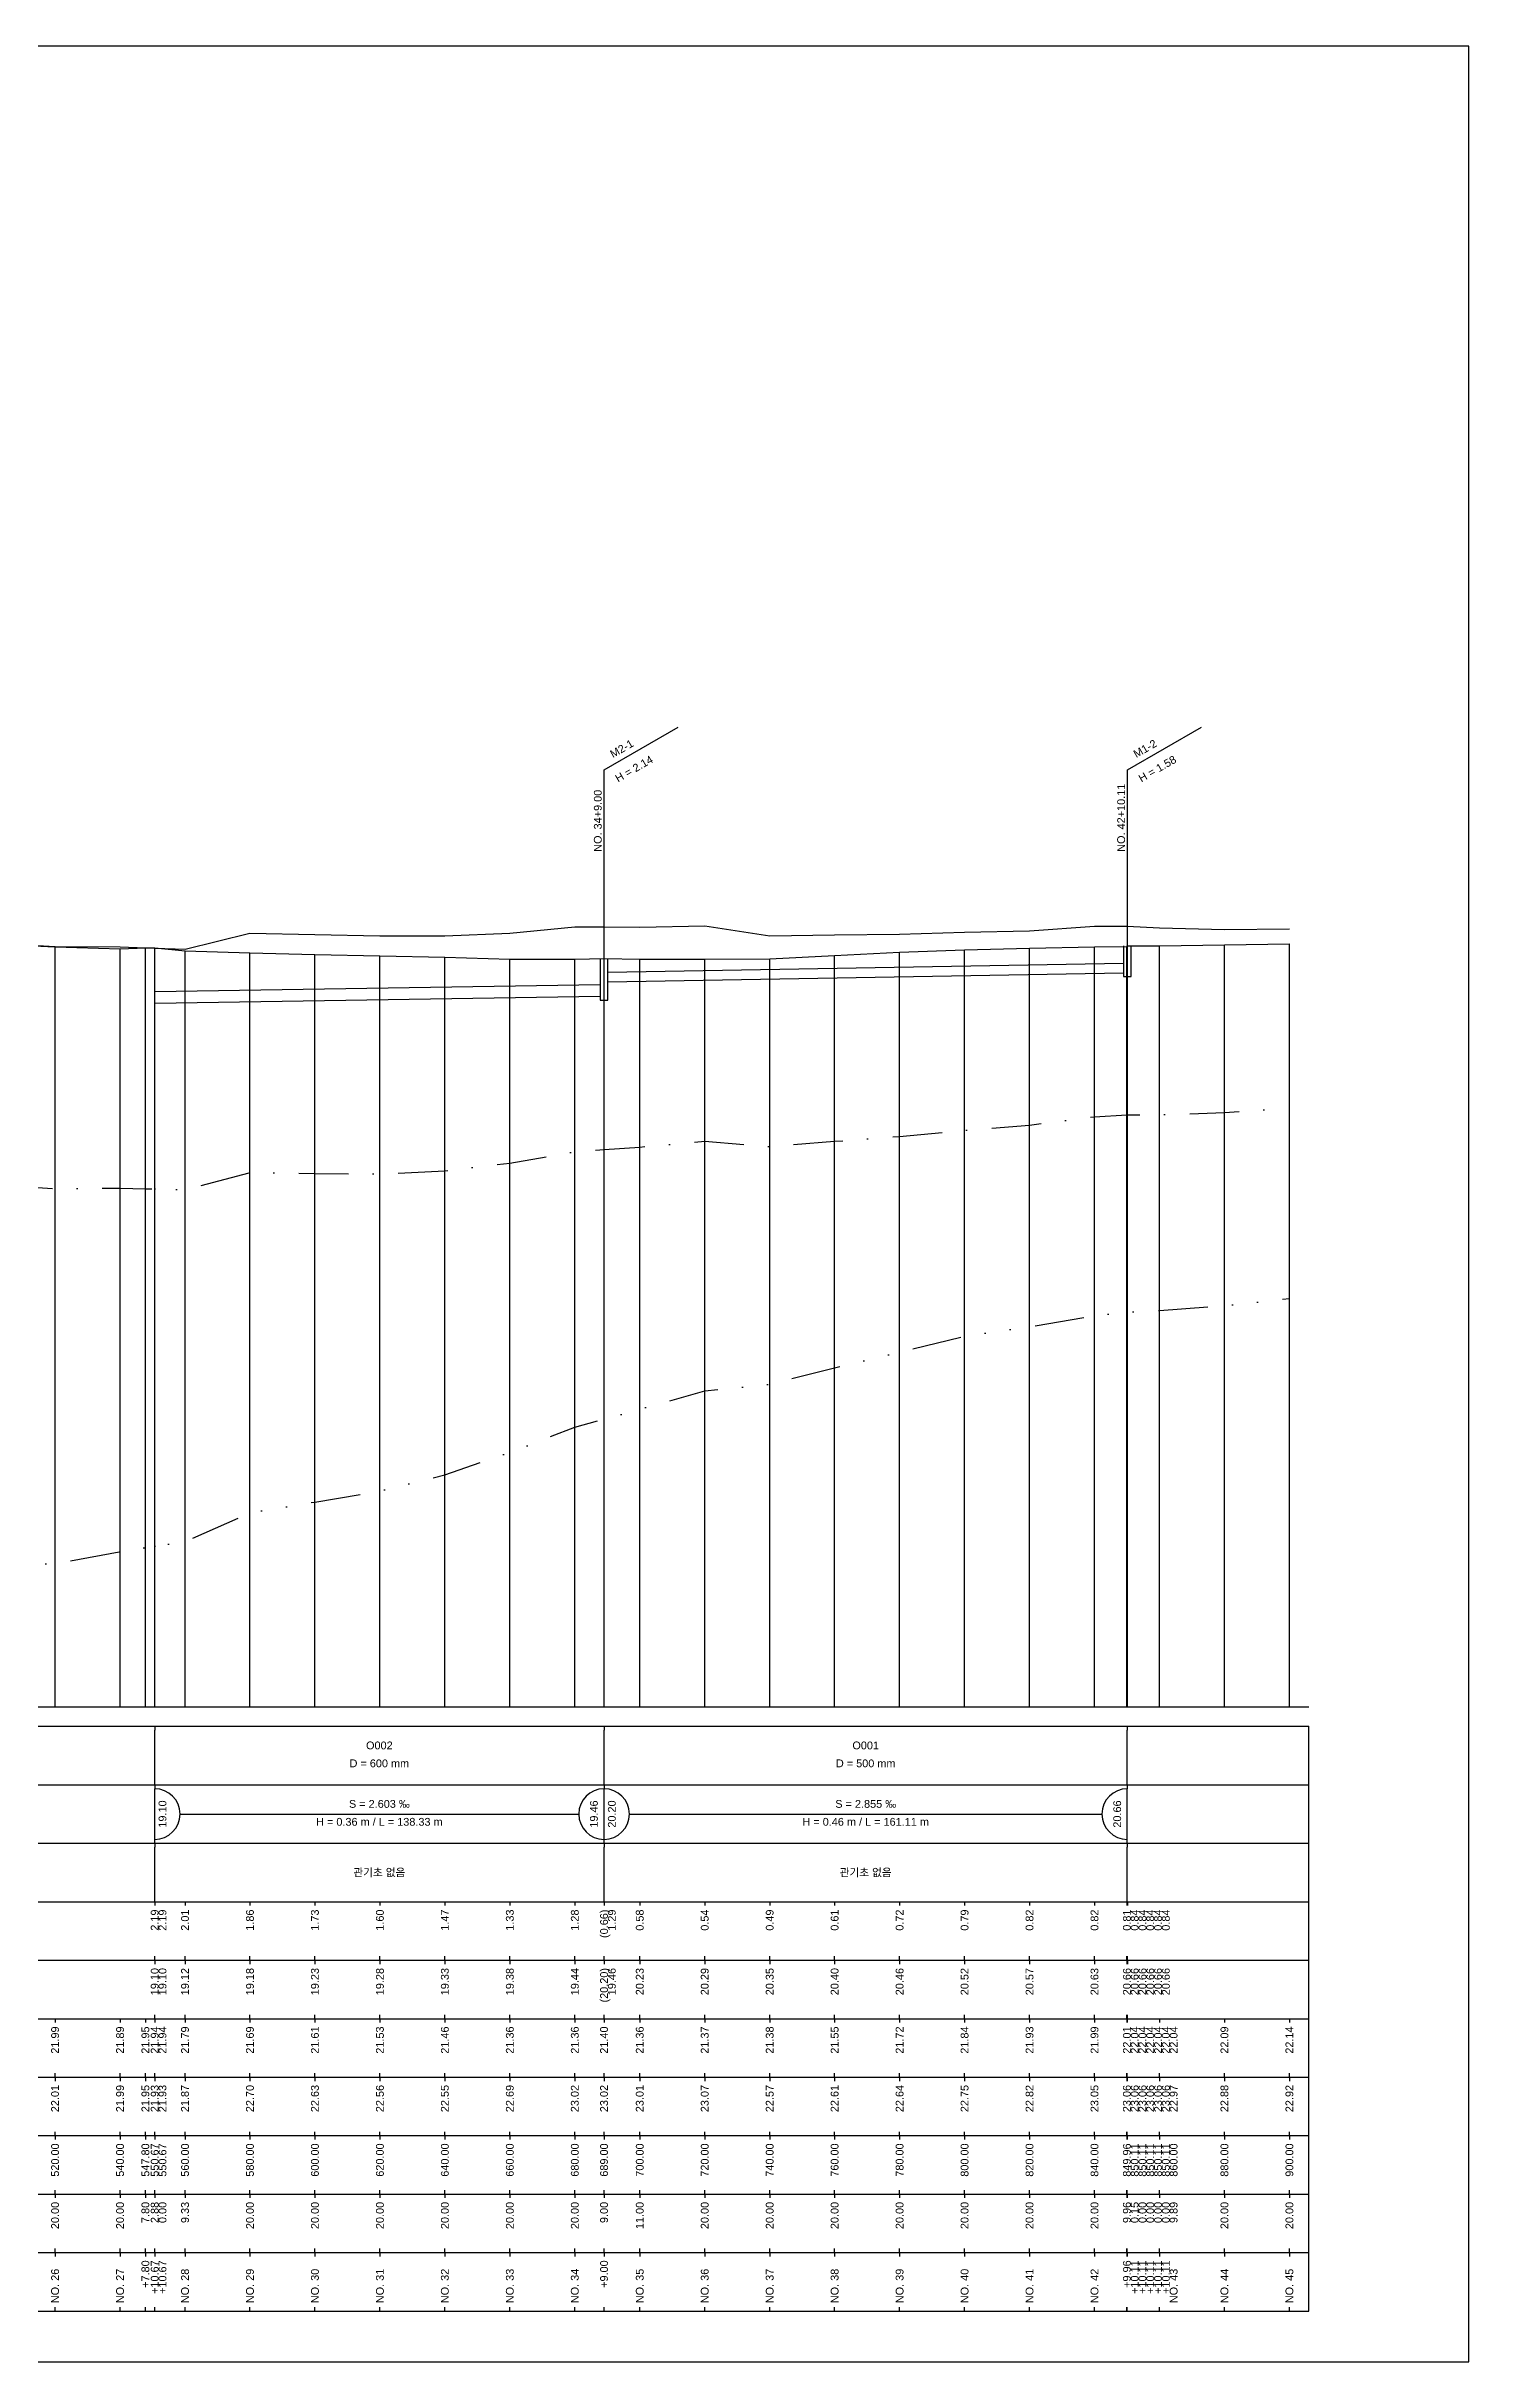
# Model space of a CAD drawing. Header units: millimetres. Extents: x -7351 to 135086, y 1419 to 5643.
# Drawn here: x 75884 to 76249, y 1419 to 2013 of the extents above; entities that cross this region are included whole.
import ezdxf
from ezdxf.enums import TextEntityAlignment as Align

# ---------------------------------------------------------------- set-up
doc = ezdxf.new("R2010")
doc.units = ezdxf.units.MM
doc.linetypes.add('DASHDOT', pattern=[25.4, 12.7, -6.35, 0, -6.35])
doc.linetypes.add('DIVIDE', pattern=[31.75, 12.7, -6.35, 0, -6.35, 0, -6.35])
for name, color, linetype in [('KZ_종단_계획선', 1, 'Continuous'), ('KZ_종단_관로', 4, 'Continuous'), ('KZ_종단_깃발', 7, 'Continuous'), ('KZ_종단_도각', 7, 'Continuous'), ('KZ_종단_맨홀', 4, 'Continuous'), ('KZ_종단_수직선', 7, 'Continuous'), ('KZ_종단_암선1', 56, 'DASHDOT'), ('KZ_종단_암선2', 4, 'DIVIDE'), ('KZ_종단_지반선', 3, 'Continuous'), ('KZ_종단_테이블문자', 7, 'Continuous'), ('KZ_종단_테이블선', 7, 'Continuous')]:
    doc.layers.add(name, color=color, linetype=linetype)
doc.styles.get("Standard").update_dxf_attribs({"font": 'arial.ttf'})

msp = doc.modelspace()

# ---------------------------------------------------------------- linework, layer by layer
at = {"layer": 'KZ_종단_계획선'}
msp.add_lwpolyline([(75870.03, 1782.75), (75886.69, 1782), (75903.36, 1781.47), (75909.86, 1781.79), (75912.25, 1781.72), (75912.25, 1781.72), (75920.03, 1780.98), (75936.69, 1780.49), (75953.36, 1780.06), (75970.03, 1779.71), (75986.69, 1779.33), (76003.36, 1778.86), (76020.03, 1778.85), (76027.53, 1779.04), (76036.69, 1778.83), (76053.36, 1778.87), (76070.03, 1778.92), (76086.69, 1779.81), (76103.36, 1780.63), (76120.03, 1781.26), (76136.69, 1781.7), (76153.36, 1781.98), (76161.66, 1782.11), (76161.79, 1782.25), (76161.79, 1782.25), (76161.79, 1782.25), (76161.79, 1782.25), (76161.79, 1782.25), (76170.03, 1782.24), (76186.69, 1782.5), (76203.36, 1782.75), (76203.36, 1782.75)], dxfattribs=at)
at = {"layer": 'KZ_종단_관로'}
for p, q in [((76028.53, 1775.54), (76160.79, 1777.84)), ((75912.25, 1770.54), (76026.53, 1772.34)), ((76028.53, 1773.04), (76160.79, 1775.34)), ((75912.25, 1767.54), (76026.53, 1769.34))]:
    msp.add_line(p, q, dxfattribs=at)
at = {"layer": 'KZ_종단_깃발'}
for p, q in [((76027.53, 1827.39), (76046.58, 1838.39)), ((76161.79, 1827.39), (76180.84, 1838.39)), ((76027.53, 1587.04), (76027.53, 1827.39)), ((76161.79, 1587.04), (76161.79, 1827.39))]:
    msp.add_line(p, q, dxfattribs=at)
at = {"layer": 'KZ_종단_도각'}
msp.add_lwpolyline([(75408.36, 1419.04), (76249.36, 1419.04), (76249.36, 2013.04), (75408.36, 2013.04)], close=True, dxfattribs=at)
at = {"layer": 'KZ_종단_맨홀'}
for points in [[(76160.79, 1782.25), (76160.79, 1774.38), (76162.79, 1774.38), (76162.79, 1782.25)], [(76026.53, 1779.04), (76026.53, 1768.34), (76028.53, 1768.34), (76028.53, 1779.04)]]:
    msp.add_lwpolyline(points, dxfattribs=at)
at = {"layer": 'KZ_종단_수직선'}
for p, q in [((75886.69, 1587.04), (75886.69, 1782)), ((76161.66, 1587.04), (76161.66, 1782.11)), ((76161.78, 1587.04), (76161.78, 1782.25)), ((76161.78, 1587.04), (76161.78, 1782.25)), ((76161.78, 1587.04), (76161.78, 1782.25)), ((76161.78, 1587.04), (76161.78, 1782.25)), ((76161.78, 1587.04), (76161.78, 1782.25)), ((76170.03, 1587.04), (76170.03, 1782.24)), ((76186.69, 1587.04), (76186.69, 1782.5)), ((76203.36, 1587.04), (76203.36, 1782.75)), ((75903.36, 1587.04), (75903.36, 1781.47)), ((75909.86, 1587.04), (75909.86, 1781.79)), ((75912.25, 1587.04), (75912.25, 1781.72)), ((75912.25, 1587.04), (75912.25, 1781.72)), ((75920.03, 1587.04), (75920.03, 1780.98)), ((75936.69, 1587.04), (75936.69, 1780.49)), ((75953.36, 1587.04), (75953.36, 1780.06)), ((75970.03, 1587.04), (75970.03, 1779.71)), ((75986.69, 1587.04), (75986.69, 1779.33)), ((76003.36, 1587.04), (76003.36, 1778.86)), ((76020.03, 1587.04), (76020.03, 1778.85)), ((76027.53, 1587.04), (76027.53, 1779.04)), ((76036.69, 1587.04), (76036.69, 1778.83)), ((76053.36, 1587.04), (76053.36, 1778.87)), ((76070.03, 1587.04), (76070.03, 1778.92)), ((76086.69, 1587.04), (76086.69, 1779.81)), ((76103.36, 1587.04), (76103.36, 1780.63)), ((76120.03, 1587.04), (76120.03, 1781.26)), ((76136.69, 1587.04), (76136.69, 1781.7)), ((76153.36, 1587.04), (76153.36, 1781.98))]:
    msp.add_line(p, q, dxfattribs=at)
at = {"layer": 'KZ_종단_암선1', "flags": 128}
msp.add_lwpolyline([(75453.36, 1672.04), (75470.03, 1672.04), (75486.69, 1672.04), (75503.36, 1672.04), (75520.03, 1672.04), (75536.69, 1672.04), (75553.36, 1672.04), (75570.03, 1725.07), (75586.69, 1725.62), (75596.54, 1725.47), (75603.36, 1725.26), (75620.03, 1725.16), (75636.69, 1724.65), (75653.36, 1724.11), (75670.03, 1724.8), (75686.69, 1724.55), (75703.36, 1724.04), (75720.03, 1723.9), (75736.69, 1723.57), (75753.36, 1723.36), (75770.03, 1723.31), (75786.69, 1722.97), (75803.36, 1722.51), (75820.03, 1722.28), (75836.69, 1721.74), (75839.82, 1721.65), (75853.36, 1721.77), (75870.03, 1721.11), (75886.69, 1719.99), (75903.36, 1720.11), (75909.86, 1719.96), (75912.25, 1719.91), (75912.25, 1719.91), (75920.03, 1719.73), (75936.69, 1724.07), (75953.36, 1723.88), (75970.03, 1723.75), (75986.69, 1724.54), (76003.36, 1726.53), (76020.03, 1729.48), (76027.53, 1730.01), (76036.69, 1730.66), (76053.36, 1732.14), (76070.03, 1730.78), (76086.69, 1732.12), (76103.36, 1733.39), (76120.03, 1734.96), (76136.69, 1736.29), (76153.36, 1738.43), (76161.66, 1738.95), (76161.78, 1738.95), (76161.78, 1738.95), (76161.78, 1738.95), (76161.78, 1738.95), (76161.78, 1738.95), (76170.03, 1738.94), (76186.69, 1739.47), (76203.36, 1740.6)], dxfattribs=at)
at = {"layer": 'KZ_종단_암선2', "flags": 128}
msp.add_lwpolyline([(75453.36, 1672.04), (75470.03, 1672.04), (75486.69, 1672.04), (75503.36, 1672.04), (75520.03, 1672.04), (75536.69, 1672.04), (75553.36, 1672.04), (75570.03, 1616.56), (75586.69, 1617.29), (75596.54, 1617.24), (75603.36, 1617.1), (75620.03, 1617.18), (75636.69, 1616.84), (75653.36, 1616.48), (75670.03, 1617.34), (75686.69, 1617.27), (75703.36, 1616.94), (75720.03, 1616.97), (75736.69, 1616.82), (75753.36, 1616.78), (75770.03, 1616.9), (75786.69, 1616.75), (75803.36, 1616.46), (75820.03, 1618.44), (75836.69, 1619.11), (75839.82, 1619.35), (75853.36, 1619.59), (75870.03, 1623.31), (75886.69, 1623.8), (75903.36, 1626.87), (75909.86, 1627.88), (75912.25, 1628.25), (75912.25, 1628.25), (75920.03, 1629.47), (75936.69, 1636.78), (75953.36, 1639.58), (75970.03, 1642.38), (75986.69, 1646.58), (76003.36, 1652.29), (76020.03, 1658.8), (76027.53, 1660.86), (76036.69, 1663.37), (76053.36, 1668.09), (76070.03, 1669.79), (76086.69, 1674.03), (76103.36, 1678.04), (76120.03, 1682.15), (76136.69, 1684.5), (76153.36, 1687.44), (76161.66, 1688.32), (76161.78, 1688.33), (76161.78, 1688.33), (76161.78, 1688.33), (76161.78, 1688.33), (76161.78, 1688.33), (76170.03, 1688.69), (76186.69, 1689.94), (76203.36, 1691.81)], dxfattribs=at)
at = {"layer": 'KZ_종단_지반선', "flags": 128}
msp.add_lwpolyline([(75870.03, 1783.02), (75886.69, 1782.07), (75903.36, 1781.99), (75909.86, 1781.76), (75912.25, 1781.68), (75912.25, 1781.68), (75920.03, 1781.41), (75936.69, 1785.55), (75953.36, 1785.18), (75970.03, 1784.85), (75986.69, 1784.81), (76003.36, 1785.48), (76020.03, 1787.16), (76027.53, 1787.13), (76036.69, 1787.1), (76053.36, 1787.39), (76070.03, 1784.87), (76086.69, 1785.08), (76103.36, 1785.26), (76120.03, 1785.79), (76136.69, 1786.12), (76153.36, 1787.31), (76161.66, 1787.35), (76161.78, 1787.34), (76161.78, 1787.34), (76161.78, 1787.34), (76161.78, 1787.34), (76161.78, 1787.34), (76170.03, 1786.87), (76186.69, 1786.45), (76203.36, 1786.64)], dxfattribs=at)
at = {"layer": 'KZ_종단_테이블문자'}
for p, q in [((75912.25, 1582.04), (75912.25, 1581.04)), ((75912.25, 1568.04), (75912.25, 1581.04)), ((76027.53, 1582.04), (76027.53, 1581.04)), ((76027.53, 1582.04), (76027.53, 1581.04)), ((76027.53, 1568.04), (76027.53, 1581.04)), ((76027.53, 1568.04), (76027.53, 1581.04)), ((76161.78, 1582.04), (76161.78, 1581.04)), ((76161.78, 1568.04), (76161.78, 1581.04)), ((75912.25, 1567.04), (75912.25, 1568.04)), ((75912.25, 1567.04), (75912.25, 1566.04)), ((75912.25, 1553.04), (75912.25, 1566.04)), ((76027.53, 1567.04), (76027.53, 1568.04)), ((76027.53, 1567.04), (76027.53, 1568.04)), ((76027.53, 1567.04), (76027.53, 1566.04)), ((76027.53, 1567.04), (76027.53, 1566.04)), ((76027.53, 1553.04), (76027.53, 1566.04)), ((76027.53, 1553.04), (76027.53, 1566.04)), ((76161.78, 1567.04), (76161.78, 1568.04)), ((76161.78, 1567.04), (76161.78, 1566.04)), ((76161.78, 1553.04), (76161.78, 1566.04)), ((75918.67, 1559.54), (76021.11, 1559.54)), ((76033.94, 1559.54), (76155.37, 1559.54)), ((75912.25, 1552.04), (75912.25, 1553.04)), ((75912.25, 1552.04), (75912.25, 1551.04)), ((75912.25, 1538.04), (75912.25, 1551.04)), ((76027.53, 1552.04), (76027.53, 1553.04)), ((76027.53, 1552.04), (76027.53, 1553.04)), ((76027.53, 1552.04), (76027.53, 1551.04)), ((76027.53, 1552.04), (76027.53, 1551.04)), ((76027.53, 1538.04), (76027.53, 1551.04)), ((76027.53, 1538.04), (76027.53, 1551.04)), ((76161.78, 1552.04), (76161.78, 1553.04)), ((76161.78, 1552.04), (76161.78, 1551.04)), ((76161.78, 1538.04), (76161.78, 1551.04)), ((75912.25, 1537.04), (75912.25, 1538.04)), ((76027.53, 1537.04), (76027.53, 1538.04)), ((76027.53, 1537.04), (76027.53, 1538.04)), ((76161.78, 1537.04), (76161.78, 1538.04))]:
    msp.add_line(p, q, dxfattribs=at)
for centre, start, end in [((75912.25, 1559.54), 270, 90), ((76027.53, 1559.54), 90, 270), ((76027.53, 1559.54), 270, 90), ((76161.78, 1559.54), 90, 270)]:
    msp.add_arc(centre, 6.5, start, end, dxfattribs=at)
at = {"layer": 'KZ_종단_테이블선'}
for p, q in [((75433.36, 1587.04), (76208.36, 1587.04)), ((75433.36, 1582.04), (76208.36, 1582.04)), ((76208.36, 1567.04), (76208.36, 1582.04)), ((75433.36, 1567.04), (76208.36, 1567.04)), ((76208.36, 1552.04), (76208.36, 1567.04)), ((75433.36, 1552.04), (76208.36, 1552.04)), ((76208.36, 1537.04), (76208.36, 1552.04)), ((75433.36, 1537.04), (76208.36, 1537.04)), ((75912.25, 1537.04), (75912.25, 1536.04)), ((75912.25, 1537.04), (75912.25, 1536.04)), ((75920.03, 1537.04), (75920.03, 1536.04)), ((75936.69, 1537.04), (75936.69, 1536.04)), ((75953.36, 1537.04), (75953.36, 1536.04)), ((75970.03, 1537.04), (75970.03, 1536.04)), ((75986.69, 1537.04), (75986.69, 1536.04)), ((76003.36, 1537.04), (76003.36, 1536.04)), ((76020.03, 1537.04), (76020.03, 1536.04)), ((76027.53, 1537.04), (76027.53, 1536.04)), ((76036.69, 1537.04), (76036.69, 1536.04)), ((76053.36, 1537.04), (76053.36, 1536.04)), ((76070.03, 1537.04), (76070.03, 1536.04)), ((76086.69, 1537.04), (76086.69, 1536.04)), ((76103.36, 1537.04), (76103.36, 1536.04)), ((76120.03, 1537.04), (76120.03, 1536.04)), ((76136.69, 1537.04), (76136.69, 1536.04)), ((76153.36, 1537.04), (76153.36, 1536.04)), ((76161.66, 1537.04), (76161.66, 1536.04)), ((76161.79, 1537.04), (76161.79, 1536.04)), ((76161.79, 1537.04), (76161.79, 1536.04)), ((76161.79, 1537.04), (76161.79, 1536.04)), ((76161.79, 1537.04), (76161.79, 1536.04)), ((76161.79, 1537.04), (76161.79, 1536.04)), ((76208.36, 1522.04), (76208.36, 1537.04)), ((75433.36, 1522.04), (76208.36, 1522.04)), ((75912.25, 1522.04), (75912.25, 1523.04)), ((75912.25, 1522.04), (75912.25, 1523.04)), ((75912.25, 1522.04), (75912.25, 1521.04)), ((75912.25, 1522.04), (75912.25, 1521.04)), ((75920.03, 1522.04), (75920.03, 1523.04)), ((75920.03, 1522.04), (75920.03, 1521.04)), ((75936.69, 1522.04), (75936.69, 1523.04)), ((75936.69, 1522.04), (75936.69, 1521.04)), ((75953.36, 1522.04), (75953.36, 1523.04)), ((75953.36, 1522.04), (75953.36, 1521.04)), ((75970.03, 1522.04), (75970.03, 1523.04)), ((75970.03, 1522.04), (75970.03, 1521.04)), ((75986.69, 1522.04), (75986.69, 1523.04)), ((75986.69, 1522.04), (75986.69, 1521.04)), ((76003.36, 1522.04), (76003.36, 1523.04)), ((76003.36, 1522.04), (76003.36, 1521.04)), ((76020.03, 1522.04), (76020.03, 1523.04)), ((76020.03, 1522.04), (76020.03, 1521.04)), ((76027.53, 1522.04), (76027.53, 1523.04)), ((76027.53, 1522.04), (76027.53, 1521.04)), ((76036.69, 1522.04), (76036.69, 1523.04)), ((76036.69, 1522.04), (76036.69, 1521.04)), ((76053.36, 1522.04), (76053.36, 1523.04)), ((76053.36, 1522.04), (76053.36, 1521.04)), ((76070.03, 1522.04), (76070.03, 1523.04)), ((76070.03, 1522.04), (76070.03, 1521.04)), ((76086.69, 1522.04), (76086.69, 1523.04)), ((76086.69, 1522.04), (76086.69, 1521.04)), ((76103.36, 1522.04), (76103.36, 1523.04)), ((76103.36, 1522.04), (76103.36, 1521.04)), ((76120.03, 1522.04), (76120.03, 1523.04)), ((76120.03, 1522.04), (76120.03, 1521.04)), ((76136.69, 1522.04), (76136.69, 1523.04)), ((76136.69, 1522.04), (76136.69, 1521.04)), ((76153.36, 1522.04), (76153.36, 1523.04)), ((76153.36, 1522.04), (76153.36, 1521.04)), ((76161.66, 1522.04), (76161.66, 1523.04)), ((76161.66, 1522.04), (76161.66, 1521.04)), ((76161.79, 1522.04), (76161.79, 1523.04)), ((76161.79, 1522.04), (76161.79, 1523.04)), ((76161.79, 1522.04), (76161.79, 1523.04)), ((76161.79, 1522.04), (76161.79, 1523.04)), ((76161.79, 1522.04), (76161.79, 1523.04)), ((76161.79, 1522.04), (76161.79, 1521.04)), ((76161.79, 1522.04), (76161.79, 1521.04)), ((76161.79, 1522.04), (76161.79, 1521.04)), ((76161.79, 1522.04), (76161.79, 1521.04)), ((76161.79, 1522.04), (76161.79, 1521.04)), ((76208.36, 1507.04), (76208.36, 1522.04)), ((75433.36, 1507.04), (76208.36, 1507.04)), ((75886.69, 1507.04), (75886.69, 1506.04)), ((75903.36, 1507.04), (75903.36, 1506.04)), ((75909.86, 1507.04), (75909.86, 1506.04)), ((75912.25, 1507.04), (75912.25, 1508.04)), ((75912.25, 1507.04), (75912.25, 1508.04)), ((75912.25, 1507.04), (75912.25, 1506.04)), ((75912.25, 1507.04), (75912.25, 1506.04)), ((75920.03, 1507.04), (75920.03, 1508.04)), ((75920.03, 1507.04), (75920.03, 1506.04)), ((75936.69, 1507.04), (75936.69, 1508.04)), ((75936.69, 1507.04), (75936.69, 1506.04)), ((75953.36, 1507.04), (75953.36, 1508.04)), ((75953.36, 1507.04), (75953.36, 1506.04)), ((75970.03, 1507.04), (75970.03, 1508.04)), ((75970.03, 1507.04), (75970.03, 1506.04)), ((75986.69, 1507.04), (75986.69, 1508.04)), ((75986.69, 1507.04), (75986.69, 1506.04)), ((76003.36, 1507.04), (76003.36, 1508.04)), ((76003.36, 1507.04), (76003.36, 1506.04)), ((76020.03, 1507.04), (76020.03, 1508.04)), ((76020.03, 1507.04), (76020.03, 1506.04)), ((76027.53, 1507.04), (76027.53, 1508.04)), ((76027.53, 1507.04), (76027.53, 1506.04)), ((76036.69, 1507.04), (76036.69, 1508.04)), ((76036.69, 1507.04), (76036.69, 1506.04)), ((76053.36, 1507.04), (76053.36, 1508.04)), ((76053.36, 1507.04), (76053.36, 1506.04)), ((76070.03, 1507.04), (76070.03, 1508.04)), ((76070.03, 1507.04), (76070.03, 1506.04)), ((76086.69, 1507.04), (76086.69, 1508.04)), ((76086.69, 1507.04), (76086.69, 1506.04)), ((76103.36, 1507.04), (76103.36, 1508.04)), ((76103.36, 1507.04), (76103.36, 1506.04)), ((76120.03, 1507.04), (76120.03, 1508.04)), ((76120.03, 1507.04), (76120.03, 1506.04)), ((76136.69, 1507.04), (76136.69, 1508.04)), ((76136.69, 1507.04), (76136.69, 1506.04)), ((76153.36, 1507.04), (76153.36, 1508.04)), ((76153.36, 1507.04), (76153.36, 1506.04)), ((76161.66, 1507.04), (76161.66, 1508.04)), ((76161.66, 1507.04), (76161.66, 1506.04)), ((76161.78, 1507.04), (76161.78, 1506.04)), ((76161.78, 1507.04), (76161.78, 1506.04)), ((76161.78, 1507.04), (76161.78, 1506.04)), ((76161.78, 1507.04), (76161.78, 1506.04)), ((76161.78, 1507.04), (76161.78, 1506.04)), ((76161.79, 1507.04), (76161.79, 1508.04)), ((76161.79, 1507.04), (76161.79, 1508.04)), ((76161.79, 1507.04), (76161.79, 1508.04)), ((76161.79, 1507.04), (76161.79, 1508.04)), ((76161.79, 1507.04), (76161.79, 1508.04)), ((76170.03, 1507.04), (76170.03, 1506.04)), ((76186.69, 1507.04), (76186.69, 1506.04)), ((76203.36, 1507.04), (76203.36, 1506.04)), ((76208.36, 1492.04), (76208.36, 1507.04)), ((75433.36, 1492.04), (76208.36, 1492.04)), ((75886.69, 1492.04), (75886.69, 1493.04)), ((75886.69, 1492.04), (75886.69, 1491.04)), ((75903.36, 1492.04), (75903.36, 1493.04)), ((75903.36, 1492.04), (75903.36, 1491.04)), ((75909.86, 1492.04), (75909.86, 1493.04)), ((75909.86, 1492.04), (75909.86, 1491.04)), ((75912.25, 1492.04), (75912.25, 1493.04)), ((75912.25, 1492.04), (75912.25, 1493.04)), ((75912.25, 1492.04), (75912.25, 1491.04)), ((75912.25, 1492.04), (75912.25, 1491.04)), ((75920.03, 1492.04), (75920.03, 1493.04)), ((75920.03, 1492.04), (75920.03, 1491.04)), ((75936.69, 1492.04), (75936.69, 1493.04)), ((75936.69, 1492.04), (75936.69, 1491.04)), ((75953.36, 1492.04), (75953.36, 1493.04)), ((75953.36, 1492.04), (75953.36, 1491.04)), ((75970.03, 1492.04), (75970.03, 1493.04)), ((75970.03, 1492.04), (75970.03, 1491.04)), ((75986.69, 1492.04), (75986.69, 1493.04)), ((75986.69, 1492.04), (75986.69, 1491.04)), ((76003.36, 1492.04), (76003.36, 1493.04)), ((76003.36, 1492.04), (76003.36, 1491.04)), ((76020.03, 1492.04), (76020.03, 1493.04)), ((76020.03, 1492.04), (76020.03, 1491.04)), ((76027.53, 1492.04), (76027.53, 1493.04)), ((76027.53, 1492.04), (76027.53, 1491.04)), ((76036.69, 1492.04), (76036.69, 1493.04)), ((76036.69, 1492.04), (76036.69, 1491.04)), ((76053.36, 1492.04), (76053.36, 1493.04)), ((76053.36, 1492.04), (76053.36, 1491.04)), ((76070.03, 1492.04), (76070.03, 1493.04)), ((76070.03, 1492.04), (76070.03, 1491.04)), ((76086.69, 1492.04), (76086.69, 1493.04)), ((76086.69, 1492.04), (76086.69, 1491.04)), ((76103.36, 1492.04), (76103.36, 1493.04)), ((76103.36, 1492.04), (76103.36, 1491.04)), ((76120.03, 1492.04), (76120.03, 1493.04)), ((76120.03, 1492.04), (76120.03, 1491.04)), ((76136.69, 1492.04), (76136.69, 1493.04)), ((76136.69, 1492.04), (76136.69, 1491.04)), ((76153.36, 1492.04), (76153.36, 1493.04)), ((76153.36, 1492.04), (76153.36, 1491.04)), ((76161.66, 1492.04), (76161.66, 1493.04)), ((76161.66, 1492.04), (76161.66, 1491.04)), ((76161.78, 1492.04), (76161.78, 1493.04)), ((76161.78, 1492.04), (76161.78, 1493.04)), ((76161.78, 1492.04), (76161.78, 1493.04)), ((76161.78, 1492.04), (76161.78, 1493.04)), ((76161.78, 1492.04), (76161.78, 1493.04)), ((76161.78, 1492.04), (76161.78, 1491.04)), ((76161.78, 1492.04), (76161.78, 1491.04)), ((76161.78, 1492.04), (76161.78, 1491.04)), ((76161.78, 1492.04), (76161.78, 1491.04)), ((76161.78, 1492.04), (76161.78, 1491.04)), ((76170.03, 1492.04), (76170.03, 1493.04)), ((76170.03, 1492.04), (76170.03, 1491.04)), ((76186.69, 1492.04), (76186.69, 1493.04)), ((76186.69, 1492.04), (76186.69, 1491.04)), ((76203.36, 1492.04), (76203.36, 1493.04)), ((76203.36, 1492.04), (76203.36, 1491.04)), ((76208.36, 1477.04), (76208.36, 1492.04)), ((75433.36, 1477.04), (76208.36, 1477.04)), ((75886.69, 1477.04), (75886.69, 1478.04)), ((75886.69, 1477.04), (75886.69, 1476.04)), ((75903.36, 1477.04), (75903.36, 1478.04)), ((75903.36, 1477.04), (75903.36, 1476.04)), ((75909.86, 1477.04), (75909.86, 1478.04)), ((75909.86, 1477.04), (75909.86, 1476.04)), ((75912.25, 1477.04), (75912.25, 1478.04)), ((75912.25, 1477.04), (75912.25, 1478.04)), ((75912.25, 1477.04), (75912.25, 1476.04)), ((75912.25, 1477.04), (75912.25, 1476.04)), ((75920.03, 1477.04), (75920.03, 1478.04)), ((75920.03, 1477.04), (75920.03, 1476.04)), ((75936.69, 1477.04), (75936.69, 1478.04)), ((75936.69, 1477.04), (75936.69, 1476.04)), ((75953.36, 1477.04), (75953.36, 1478.04)), ((75953.36, 1477.04), (75953.36, 1476.04)), ((75970.03, 1477.04), (75970.03, 1478.04)), ((75970.03, 1477.04), (75970.03, 1476.04)), ((75986.69, 1477.04), (75986.69, 1478.04)), ((75986.69, 1477.04), (75986.69, 1476.04)), ((76003.36, 1477.04), (76003.36, 1478.04)), ((76003.36, 1477.04), (76003.36, 1476.04)), ((76020.03, 1477.04), (76020.03, 1478.04)), ((76020.03, 1477.04), (76020.03, 1476.04)), ((76027.53, 1477.04), (76027.53, 1478.04)), ((76027.53, 1477.04), (76027.53, 1476.04)), ((76036.69, 1477.04), (76036.69, 1478.04)), ((76036.69, 1477.04), (76036.69, 1476.04)), ((76053.36, 1477.04), (76053.36, 1478.04)), ((76053.36, 1477.04), (76053.36, 1476.04)), ((76070.03, 1477.04), (76070.03, 1478.04)), ((76070.03, 1477.04), (76070.03, 1476.04)), ((76086.69, 1477.04), (76086.69, 1478.04)), ((76086.69, 1477.04), (76086.69, 1476.04)), ((76103.36, 1477.04), (76103.36, 1478.04)), ((76103.36, 1477.04), (76103.36, 1476.04)), ((76120.03, 1477.04), (76120.03, 1478.04)), ((76120.03, 1477.04), (76120.03, 1476.04)), ((76136.69, 1477.04), (76136.69, 1478.04)), ((76136.69, 1477.04), (76136.69, 1476.04)), ((76153.36, 1477.04), (76153.36, 1478.04)), ((76153.36, 1477.04), (76153.36, 1476.04)), ((76161.66, 1477.04), (76161.66, 1478.04)), ((76161.66, 1477.04), (76161.66, 1476.04)), ((76161.78, 1477.04), (76161.78, 1478.04)), ((76161.78, 1477.04), (76161.78, 1478.04)), ((76161.78, 1477.04), (76161.78, 1478.04)), ((76161.78, 1477.04), (76161.78, 1478.04)), ((76161.78, 1477.04), (76161.78, 1478.04)), ((76161.78, 1477.04), (76161.78, 1476.04)), ((76161.78, 1477.04), (76161.78, 1476.04)), ((76161.78, 1477.04), (76161.78, 1476.04)), ((76161.78, 1477.04), (76161.78, 1476.04)), ((76161.78, 1477.04), (76161.78, 1476.04)), ((76170.03, 1477.04), (76170.03, 1478.04)), ((76170.03, 1477.04), (76170.03, 1476.04)), ((76186.69, 1477.04), (76186.69, 1478.04)), ((76186.69, 1477.04), (76186.69, 1476.04)), ((76203.36, 1477.04), (76203.36, 1478.04)), ((76203.36, 1477.04), (76203.36, 1476.04)), ((76208.36, 1462.04), (76208.36, 1477.04)), ((75433.36, 1462.04), (76208.36, 1462.04)), ((75886.69, 1462.04), (75886.69, 1463.04)), ((75886.69, 1462.04), (75886.69, 1461.04)), ((75903.36, 1462.04), (75903.36, 1463.04)), ((75903.36, 1462.04), (75903.36, 1461.04)), ((75909.86, 1462.04), (75909.86, 1463.04)), ((75909.86, 1462.04), (75909.86, 1461.04)), ((75912.25, 1462.04), (75912.25, 1463.04)), ((75912.25, 1462.04), (75912.25, 1463.04)), ((75912.25, 1462.04), (75912.25, 1461.04)), ((75912.25, 1462.04), (75912.25, 1461.04)), ((75920.03, 1462.04), (75920.03, 1463.04)), ((75920.03, 1462.04), (75920.03, 1461.04)), ((75936.69, 1462.04), (75936.69, 1463.04)), ((75936.69, 1462.04), (75936.69, 1461.04)), ((75953.36, 1462.04), (75953.36, 1463.04)), ((75953.36, 1462.04), (75953.36, 1461.04)), ((75970.03, 1462.04), (75970.03, 1463.04)), ((75970.03, 1462.04), (75970.03, 1461.04)), ((75986.69, 1462.04), (75986.69, 1463.04)), ((75986.69, 1462.04), (75986.69, 1461.04)), ((76003.36, 1462.04), (76003.36, 1463.04)), ((76003.36, 1462.04), (76003.36, 1461.04)), ((76020.03, 1462.04), (76020.03, 1463.04)), ((76020.03, 1462.04), (76020.03, 1461.04)), ((76027.53, 1462.04), (76027.53, 1463.04)), ((76027.53, 1462.04), (76027.53, 1461.04)), ((76036.69, 1462.04), (76036.69, 1463.04)), ((76036.69, 1462.04), (76036.69, 1461.04)), ((76053.36, 1462.04), (76053.36, 1463.04)), ((76053.36, 1462.04), (76053.36, 1461.04)), ((76070.03, 1462.04), (76070.03, 1463.04)), ((76070.03, 1462.04), (76070.03, 1461.04)), ((76086.69, 1462.04), (76086.69, 1463.04)), ((76086.69, 1462.04), (76086.69, 1461.04)), ((76103.36, 1462.04), (76103.36, 1463.04)), ((76103.36, 1462.04), (76103.36, 1461.04)), ((76120.03, 1462.04), (76120.03, 1463.04)), ((76120.03, 1462.04), (76120.03, 1461.04)), ((76136.69, 1462.04), (76136.69, 1463.04)), ((76136.69, 1462.04), (76136.69, 1461.04)), ((76153.36, 1462.04), (76153.36, 1463.04)), ((76153.36, 1462.04), (76153.36, 1461.04)), ((76161.66, 1462.04), (76161.66, 1463.04)), ((76161.66, 1462.04), (76161.66, 1461.04)), ((76161.78, 1462.04), (76161.78, 1463.04)), ((76161.78, 1462.04), (76161.78, 1463.04)), ((76161.78, 1462.04), (76161.78, 1463.04)), ((76161.78, 1462.04), (76161.78, 1463.04)), ((76161.78, 1462.04), (76161.78, 1463.04)), ((76161.78, 1462.04), (76161.78, 1461.04)), ((76161.78, 1462.04), (76161.78, 1461.04)), ((76161.78, 1462.04), (76161.78, 1461.04)), ((76161.78, 1462.04), (76161.78, 1461.04)), ((76161.78, 1462.04), (76161.78, 1461.04)), ((76170.03, 1462.04), (76170.03, 1463.04)), ((76170.03, 1462.04), (76170.03, 1461.04)), ((76186.69, 1462.04), (76186.69, 1463.04)), ((76186.69, 1462.04), (76186.69, 1461.04)), ((76203.36, 1462.04), (76203.36, 1463.04)), ((76203.36, 1462.04), (76203.36, 1461.04)), ((76208.36, 1447.04), (76208.36, 1462.04)), ((75433.36, 1447.04), (76208.36, 1447.04)), ((75886.69, 1447.04), (75886.69, 1448.04)), ((75886.69, 1447.04), (75886.69, 1446.04)), ((75903.36, 1447.04), (75903.36, 1448.04)), ((75903.36, 1447.04), (75903.36, 1446.04)), ((75909.86, 1447.04), (75909.86, 1448.04)), ((75909.86, 1447.04), (75909.86, 1446.04)), ((75912.25, 1447.04), (75912.25, 1448.04)), ((75912.25, 1447.04), (75912.25, 1448.04)), ((75912.25, 1447.04), (75912.25, 1446.04)), ((75912.25, 1447.04), (75912.25, 1446.04)), ((75920.03, 1447.04), (75920.03, 1448.04)), ((75920.03, 1447.04), (75920.03, 1446.04)), ((75936.69, 1447.04), (75936.69, 1448.04)), ((75936.69, 1447.04), (75936.69, 1446.04)), ((75953.36, 1447.04), (75953.36, 1448.04)), ((75953.36, 1447.04), (75953.36, 1446.04)), ((75970.03, 1447.04), (75970.03, 1448.04)), ((75970.03, 1447.04), (75970.03, 1446.04)), ((75986.69, 1447.04), (75986.69, 1448.04)), ((75986.69, 1447.04), (75986.69, 1446.04)), ((76003.36, 1447.04), (76003.36, 1448.04)), ((76003.36, 1447.04), (76003.36, 1446.04)), ((76020.03, 1447.04), (76020.03, 1448.04)), ((76020.03, 1447.04), (76020.03, 1446.04)), ((76027.53, 1447.04), (76027.53, 1448.04)), ((76027.53, 1447.04), (76027.53, 1446.04)), ((76036.69, 1447.04), (76036.69, 1448.04)), ((76036.69, 1447.04), (76036.69, 1446.04)), ((76053.36, 1447.04), (76053.36, 1448.04)), ((76053.36, 1447.04), (76053.36, 1446.04)), ((76070.03, 1447.04), (76070.03, 1448.04)), ((76070.03, 1447.04), (76070.03, 1446.04)), ((76086.69, 1447.04), (76086.69, 1448.04)), ((76086.69, 1447.04), (76086.69, 1446.04)), ((76103.36, 1447.04), (76103.36, 1448.04)), ((76103.36, 1447.04), (76103.36, 1446.04)), ((76120.03, 1447.04), (76120.03, 1448.04)), ((76120.03, 1447.04), (76120.03, 1446.04)), ((76136.69, 1447.04), (76136.69, 1448.04)), ((76136.69, 1447.04), (76136.69, 1446.04)), ((76153.36, 1447.04), (76153.36, 1448.04)), ((76153.36, 1447.04), (76153.36, 1446.04)), ((76161.66, 1447.04), (76161.66, 1448.04)), ((76161.66, 1447.04), (76161.66, 1446.04)), ((76161.78, 1447.04), (76161.78, 1448.04)), ((76161.78, 1447.04), (76161.78, 1448.04)), ((76161.78, 1447.04), (76161.78, 1448.04)), ((76161.78, 1447.04), (76161.78, 1448.04)), ((76161.78, 1447.04), (76161.78, 1448.04)), ((76161.78, 1447.04), (76161.78, 1446.04)), ((76161.78, 1447.04), (76161.78, 1446.04)), ((76161.78, 1447.04), (76161.78, 1446.04)), ((76161.78, 1447.04), (76161.78, 1446.04)), ((76161.78, 1447.04), (76161.78, 1446.04)), ((76170.03, 1447.04), (76170.03, 1448.04)), ((76170.03, 1447.04), (76170.03, 1446.04)), ((76186.69, 1447.04), (76186.69, 1448.04)), ((76186.69, 1447.04), (76186.69, 1446.04)), ((76203.36, 1447.04), (76203.36, 1448.04)), ((76203.36, 1447.04), (76203.36, 1446.04)), ((76208.36, 1432.04), (76208.36, 1447.04)), ((75433.36, 1432.04), (76208.36, 1432.04)), ((75886.69, 1432.04), (75886.69, 1433.04)), ((75903.36, 1432.04), (75903.36, 1433.04)), ((75909.86, 1432.04), (75909.86, 1433.04)), ((75912.25, 1432.04), (75912.25, 1433.04)), ((75912.25, 1432.04), (75912.25, 1433.04)), ((75920.03, 1432.04), (75920.03, 1433.04)), ((75936.69, 1432.04), (75936.69, 1433.04)), ((75953.36, 1432.04), (75953.36, 1433.04)), ((75970.03, 1432.04), (75970.03, 1433.04)), ((75986.69, 1432.04), (75986.69, 1433.04)), ((76003.36, 1432.04), (76003.36, 1433.04)), ((76020.03, 1432.04), (76020.03, 1433.04)), ((76027.53, 1432.04), (76027.53, 1433.04)), ((76036.69, 1432.04), (76036.69, 1433.04)), ((76053.36, 1432.04), (76053.36, 1433.04)), ((76070.03, 1432.04), (76070.03, 1433.04)), ((76086.69, 1432.04), (76086.69, 1433.04)), ((76103.36, 1432.04), (76103.36, 1433.04)), ((76120.03, 1432.04), (76120.03, 1433.04)), ((76136.69, 1432.04), (76136.69, 1433.04)), ((76153.36, 1432.04), (76153.36, 1433.04)), ((76161.66, 1432.04), (76161.66, 1433.04)), ((76161.78, 1432.04), (76161.78, 1433.04)), ((76161.78, 1432.04), (76161.78, 1433.04)), ((76161.78, 1432.04), (76161.78, 1433.04)), ((76161.78, 1432.04), (76161.78, 1433.04)), ((76161.78, 1432.04), (76161.78, 1433.04)), ((76170.03, 1432.04), (76170.03, 1433.04)), ((76186.69, 1432.04), (76186.69, 1433.04)), ((76203.36, 1432.04), (76203.36, 1433.04))]:
    msp.add_line(p, q, dxfattribs=at)

# ---------------------------------------------------------------- texts
at = {"layer": 'KZ_종단_깃발'}
for s, rotation, p in [('M2-1', 30, (76030.12, 1829.89)), ('M1-2', 30, (76164.38, 1829.89)), ('NO. 42+10.11', 90, (76161.79, 1806.39)), ('NO. 34+9.00', 90, (76027.53, 1806.39))]:
    msp.add_text(s, height=2, rotation=rotation, dxfattribs=at).set_placement(p, align=Align.BOTTOM_LEFT)
for s, p in [('H = 2.14', (76030.12, 1825.89)), ('H = 1.58', (76164.38, 1825.89))]:
    msp.add_text(s, height=2, rotation=30, dxfattribs=at).set_placement(p, align=Align.TOP_LEFT)
at = {"layer": 'KZ_종단_테이블문자'}
for s, p in [('O002', (75969.89, 1575.54)), ('O001', (76094.66, 1575.54)), ('S = 2.603 ‰', (75969.89, 1560.54)), ('S = 2.855 ‰', (76094.66, 1560.54))]:
    msp.add_text(s, height=2, dxfattribs=at).set_placement(p, align=Align.BOTTOM_CENTER)
for s, p in [('D = 600 mm', (75969.89, 1573.54)), ('D = 500 mm', (76094.66, 1573.54)), ('H = 0.36 m / L = 138.33 m', (75969.89, 1558.54)), ('H = 0.46 m / L = 161.11 m', (76094.66, 1558.54))]:
    msp.add_text(s, height=2, dxfattribs=at).set_placement(p, align=Align.TOP_CENTER)
for s, p in [('19.10', (75913.25, 1559.54)), ('20.20', (76028.53, 1559.54))]:
    msp.add_text(s, height=2, rotation=90, dxfattribs=at).set_placement(p, align=Align.TOP_CENTER)
for s, p in [('19.46', (76026.53, 1559.54)), ('20.66', (76160.78, 1559.54))]:
    msp.add_text(s, height=2, rotation=90, dxfattribs=at).set_placement(p, align=Align.BOTTOM_CENTER)
for p in [(75969.89, 1544.54), (76094.66, 1544.54)]:
    msp.add_text('관기초 없음', height=2, dxfattribs=at).set_placement(p, align=Align.MIDDLE_CENTER)
for s, p in [('2.19', (75912.25, 1535.04)), ('2.19', (75914.25, 1535.04)), ('2.01', (75920.03, 1535.04)), ('1.86', (75936.69, 1535.04)), ('1.73', (75953.36, 1535.04)), ('1.60', (75970.03, 1535.04)), ('1.47', (75986.69, 1535.04)), ('1.33', (76003.36, 1535.04)), ('1.28', (76020.03, 1535.04)), ('(0.66)', (76027.53, 1535.04)), ('1.29', (76029.53, 1535.04)), ('0.58', (76036.69, 1535.04)), ('0.54', (76053.36, 1535.04)), ('0.49', (76070.03, 1535.04)), ('0.61', (76086.69, 1535.04)), ('0.72', (76103.36, 1535.04)), ('0.79', (76120.03, 1535.04)), ('0.82', (76136.69, 1535.04)), ('0.82', (76153.36, 1535.04)), ('0.81', (76161.66, 1535.04)), ('0.84', (76163.66, 1535.04)), ('0.84', (76165.66, 1535.04)), ('0.84', (76167.66, 1535.04)), ('0.84', (76169.66, 1535.04)), ('0.84', (76171.66, 1535.04)), ('19.10', (75912.25, 1520.04)), ('19.10', (75914.25, 1520.04)), ('19.12', (75920.03, 1520.04)), ('19.18', (75936.69, 1520.04)), ('19.23', (75953.36, 1520.04)), ('19.28', (75970.03, 1520.04)), ('19.33', (75986.69, 1520.04)), ('19.38', (76003.36, 1520.04)), ('19.44', (76020.03, 1520.04)), ('(20.20)', (76027.53, 1520.04)), ('19.46', (76029.53, 1520.04)), ('20.23', (76036.69, 1520.04)), ('20.29', (76053.36, 1520.04)), ('20.35', (76070.03, 1520.04)), ('20.40', (76086.69, 1520.04)), ('20.46', (76103.36, 1520.04)), ('20.52', (76120.03, 1520.04)), ('20.57', (76136.69, 1520.04)), ('20.63', (76153.36, 1520.04)), ('20.66', (76161.66, 1520.04)), ('20.66', (76163.66, 1520.04)), ('20.66', (76165.66, 1520.04)), ('20.66', (76167.66, 1520.04)), ('20.66', (76169.66, 1520.04)), ('20.66', (76171.66, 1520.04)), ('21.99', (75886.69, 1505.04)), ('21.89', (75903.36, 1505.04)), ('21.95', (75909.86, 1505.04)), ('21.94', (75912.25, 1505.04)), ('21.94', (75914.25, 1505.04)), ('21.79', (75920.03, 1505.04)), ('21.69', (75936.69, 1505.04)), ('21.61', (75953.36, 1505.04)), ('21.53', (75970.03, 1505.04)), ('21.46', (75986.69, 1505.04)), ('21.36', (76003.36, 1505.04)), ('21.36', (76020.03, 1505.04)), ('21.40', (76027.53, 1505.04)), ('21.36', (76036.69, 1505.04)), ('21.37', (76053.36, 1505.04)), ('21.38', (76070.03, 1505.04)), ('21.55', (76086.69, 1505.04)), ('21.72', (76103.36, 1505.04)), ('21.84', (76120.03, 1505.04)), ('21.93', (76136.69, 1505.04)), ('21.99', (76153.36, 1505.04)), ('22.01', (76161.66, 1505.04)), ('22.04', (76163.66, 1505.04)), ('22.04', (76165.66, 1505.04)), ('22.04', (76167.66, 1505.04)), ('22.04', (76169.66, 1505.04)), ('22.04', (76171.66, 1505.04)), ('22.04', (76173.66, 1505.04)), ('22.09', (76186.69, 1505.04)), ('22.14', (76203.36, 1505.04)), ('22.01', (75886.69, 1490.04)), ('21.99', (75903.36, 1490.04)), ('21.95', (75909.86, 1490.04)), ('21.93', (75912.25, 1490.04)), ('21.93', (75914.25, 1490.04)), ('21.87', (75920.03, 1490.04)), ('22.70', (75936.69, 1490.04)), ('22.63', (75953.36, 1490.04)), ('22.56', (75970.03, 1490.04)), ('22.55', (75986.69, 1490.04)), ('22.69', (76003.36, 1490.04)), ('23.02', (76020.03, 1490.04)), ('23.02', (76027.53, 1490.04)), ('23.01', (76036.69, 1490.04)), ('23.07', (76053.36, 1490.04)), ('22.57', (76070.03, 1490.04)), ('22.61', (76086.69, 1490.04)), ('22.64', (76103.36, 1490.04)), ('22.75', (76120.03, 1490.04)), ('22.82', (76136.69, 1490.04)), ('23.05', (76153.36, 1490.04)), ('23.06', (76161.66, 1490.04)), ('23.06', (76163.66, 1490.04)), ('23.06', (76165.66, 1490.04)), ('23.06', (76167.66, 1490.04)), ('23.06', (76169.66, 1490.04)), ('23.06', (76171.66, 1490.04)), ('22.97', (76173.66, 1490.04)), ('22.88', (76186.69, 1490.04)), ('22.92', (76203.36, 1490.04)), ('520.00', (75886.69, 1475.04)), ('540.00', (75903.36, 1475.04)), ('547.80', (75909.86, 1475.04)), ('550.67', (75912.25, 1475.04)), ('550.67', (75914.25, 1475.04)), ('560.00', (75920.03, 1475.04)), ('580.00', (75936.69, 1475.04)), ('600.00', (75953.36, 1475.04)), ('620.00', (75970.03, 1475.04)), ('640.00', (75986.69, 1475.04)), ('660.00', (76003.36, 1475.04)), ('680.00', (76020.03, 1475.04)), ('689.00', (76027.53, 1475.04)), ('700.00', (76036.69, 1475.04)), ('720.00', (76053.36, 1475.04)), ('740.00', (76070.03, 1475.04)), ('760.00', (76086.69, 1475.04)), ('780.00', (76103.36, 1475.04)), ('800.00', (76120.03, 1475.04)), ('820.00', (76136.69, 1475.04)), ('840.00', (76153.36, 1475.04)), ('849.96', (76161.66, 1475.04)), ('850.11', (76163.66, 1475.04)), ('850.11', (76165.66, 1475.04)), ('850.11', (76167.66, 1475.04)), ('850.11', (76169.66, 1475.04)), ('850.11', (76171.66, 1475.04)), ('860.00', (76173.66, 1475.04)), ('880.00', (76186.69, 1475.04)), ('900.00', (76203.36, 1475.04)), ('20.00', (75886.69, 1460.04)), ('20.00', (75903.36, 1460.04)), ('7.80', (75909.86, 1460.04)), ('2.88', (75912.25, 1460.04)), ('0.00', (75914.25, 1460.04)), ('9.33', (75920.03, 1460.04)), ('20.00', (75936.69, 1460.04)), ('20.00', (75953.36, 1460.04)), ('20.00', (75970.03, 1460.04)), ('20.00', (75986.69, 1460.04)), ('20.00', (76003.36, 1460.04)), ('20.00', (76020.03, 1460.04)), ('9.00', (76027.53, 1460.04)), ('11.00', (76036.69, 1460.04)), ('20.00', (76053.36, 1460.04)), ('20.00', (76070.03, 1460.04)), ('20.00', (76086.69, 1460.04)), ('20.00', (76103.36, 1460.04)), ('20.00', (76120.03, 1460.04)), ('20.00', (76136.69, 1460.04)), ('20.00', (76153.36, 1460.04)), ('9.96', (76161.66, 1460.04)), ('0.15', (76163.66, 1460.04)), ('0.00', (76165.66, 1460.04)), ('0.00', (76167.66, 1460.04)), ('0.00', (76169.66, 1460.04)), ('0.00', (76171.66, 1460.04)), ('9.89', (76173.66, 1460.04)), ('20.00', (76186.69, 1460.04)), ('20.00', (76203.36, 1460.04)), ('+7.80', (75909.86, 1445.04)), ('+10.67', (75912.25, 1445.04)), ('+10.67', (75914.25, 1445.04)), ('+9.00', (76027.53, 1445.04)), ('+9.96', (76161.66, 1445.04)), ('+10.11', (76163.66, 1445.04)), ('+10.11', (76165.66, 1445.04)), ('+10.11', (76167.66, 1445.04)), ('+10.11', (76169.66, 1445.04)), ('+10.11', (76171.66, 1445.04))]:
    msp.add_text(s, height=2, rotation=90, dxfattribs=at).set_placement(p, align=Align.MIDDLE_RIGHT)
for s, p in [('NO. 26', (75886.69, 1434.04)), ('NO. 27', (75903.36, 1434.04)), ('NO. 28', (75920.03, 1434.04)), ('NO. 29', (75936.69, 1434.04)), ('NO. 30', (75953.36, 1434.04)), ('NO. 31', (75970.03, 1434.04)), ('NO. 32', (75986.69, 1434.04)), ('NO. 33', (76003.36, 1434.04)), ('NO. 34', (76020.03, 1434.04)), ('NO. 35', (76036.69, 1434.04)), ('NO. 36', (76053.36, 1434.04)), ('NO. 37', (76070.03, 1434.04)), ('NO. 38', (76086.69, 1434.04)), ('NO. 39', (76103.36, 1434.04)), ('NO. 40', (76120.03, 1434.04)), ('NO. 41', (76136.69, 1434.04)), ('NO. 42', (76153.36, 1434.04)), ('NO. 43', (76173.66, 1434.04)), ('NO. 44', (76186.69, 1434.04)), ('NO. 45', (76203.36, 1434.04))]:
    msp.add_text(s, height=2, rotation=90, dxfattribs=at).set_placement(p, align=Align.MIDDLE_LEFT)

doc.saveas('drawing.dxf')
